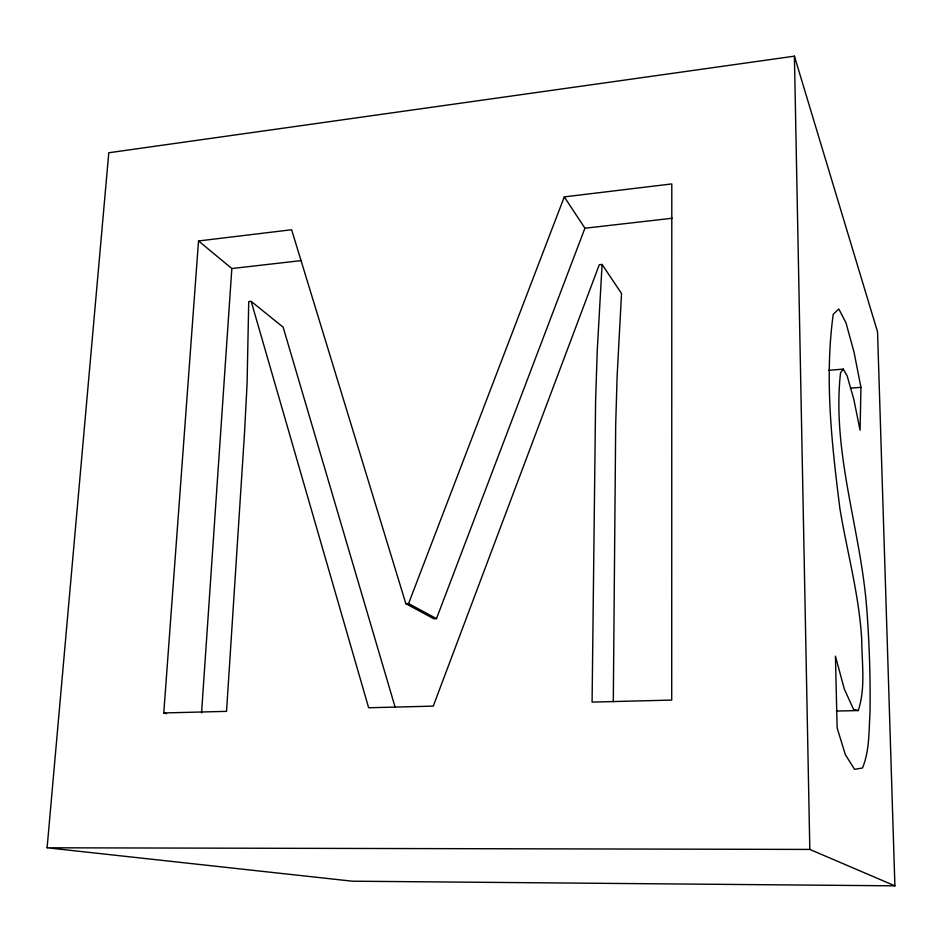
<?xml version="1.0" encoding="UTF-8"?>
<svg xmlns="http://www.w3.org/2000/svg" width="942" height="942" viewBox="0 0 942 942"><rect width="100%" height="100%" fill="white"/><g stroke="black" fill="none" stroke-linecap="round" stroke-linejoin="round"><path stroke-width="1.41" d="M613.301 701.814L615.691 424.689L617.128 376.223L621.532 293.515L602.091 264.443L599.289 264.749L433.261 706.123L368.64 707.76L251.184 301.381L248.723 301.64L247.098 383.312L244.484 433.497L226.539 711.363L163.778 712.953L198.526 240.964L291.62 229.742L405.849 603.692L433.838 618.764L436.476 618.647L584.935 228.223L564.282 196.89L671.799 183.925L671.717 700.083L592.082 702.096L595.603 400.88L597.252 350.448L602.091 264.443M836.425 711.057L858.244 710.562C865.792 687.896 861.836 663.274 861.73 639.795C859.21 595.309 847.129 552.2 839.875 508.397C831.821 444.318 824.391 378.566 833.234 314.275L838.816 309.011L845.987 322.835L854.017 352.12L860.953 387.339L860.058 430.188L853.805 399.337L847.176 375.952L843.255 369.111L828.713 370.324M201.564 712.811L231.838 268.529L198.526 240.964M47.1 847.788L108.789 152.757L794.412 56.167L877.544 331.867L894.9 885.833L352.284 881.194L47.1 847.788L809.814 849.425L894.9 885.833M405.849 603.692L408.581 603.575L564.282 196.89M843.255 369.111L840.523 372.82C831.727 452.301 860.564 529.157 866.675 607.708C869.348 642.868 870.549 678.146 869.984 713.412C868.807 731.651 869.572 750.809 862.483 768.013L854.559 769.331L845.339 754.648L837.132 727.907L835.436 656.185L844.291 688.979L853.534 709.35L858.244 710.562M231.838 268.529L301.57 260.569M584.935 228.223L672.329 218.238M850.732 388.151L860.953 387.339M163.778 712.953L166.522 713.695M408.581 603.575L436.476 618.647M251.184 301.381L283.142 327.168L395.145 707.242M794.412 56.167L809.814 849.425"/></g></svg>
